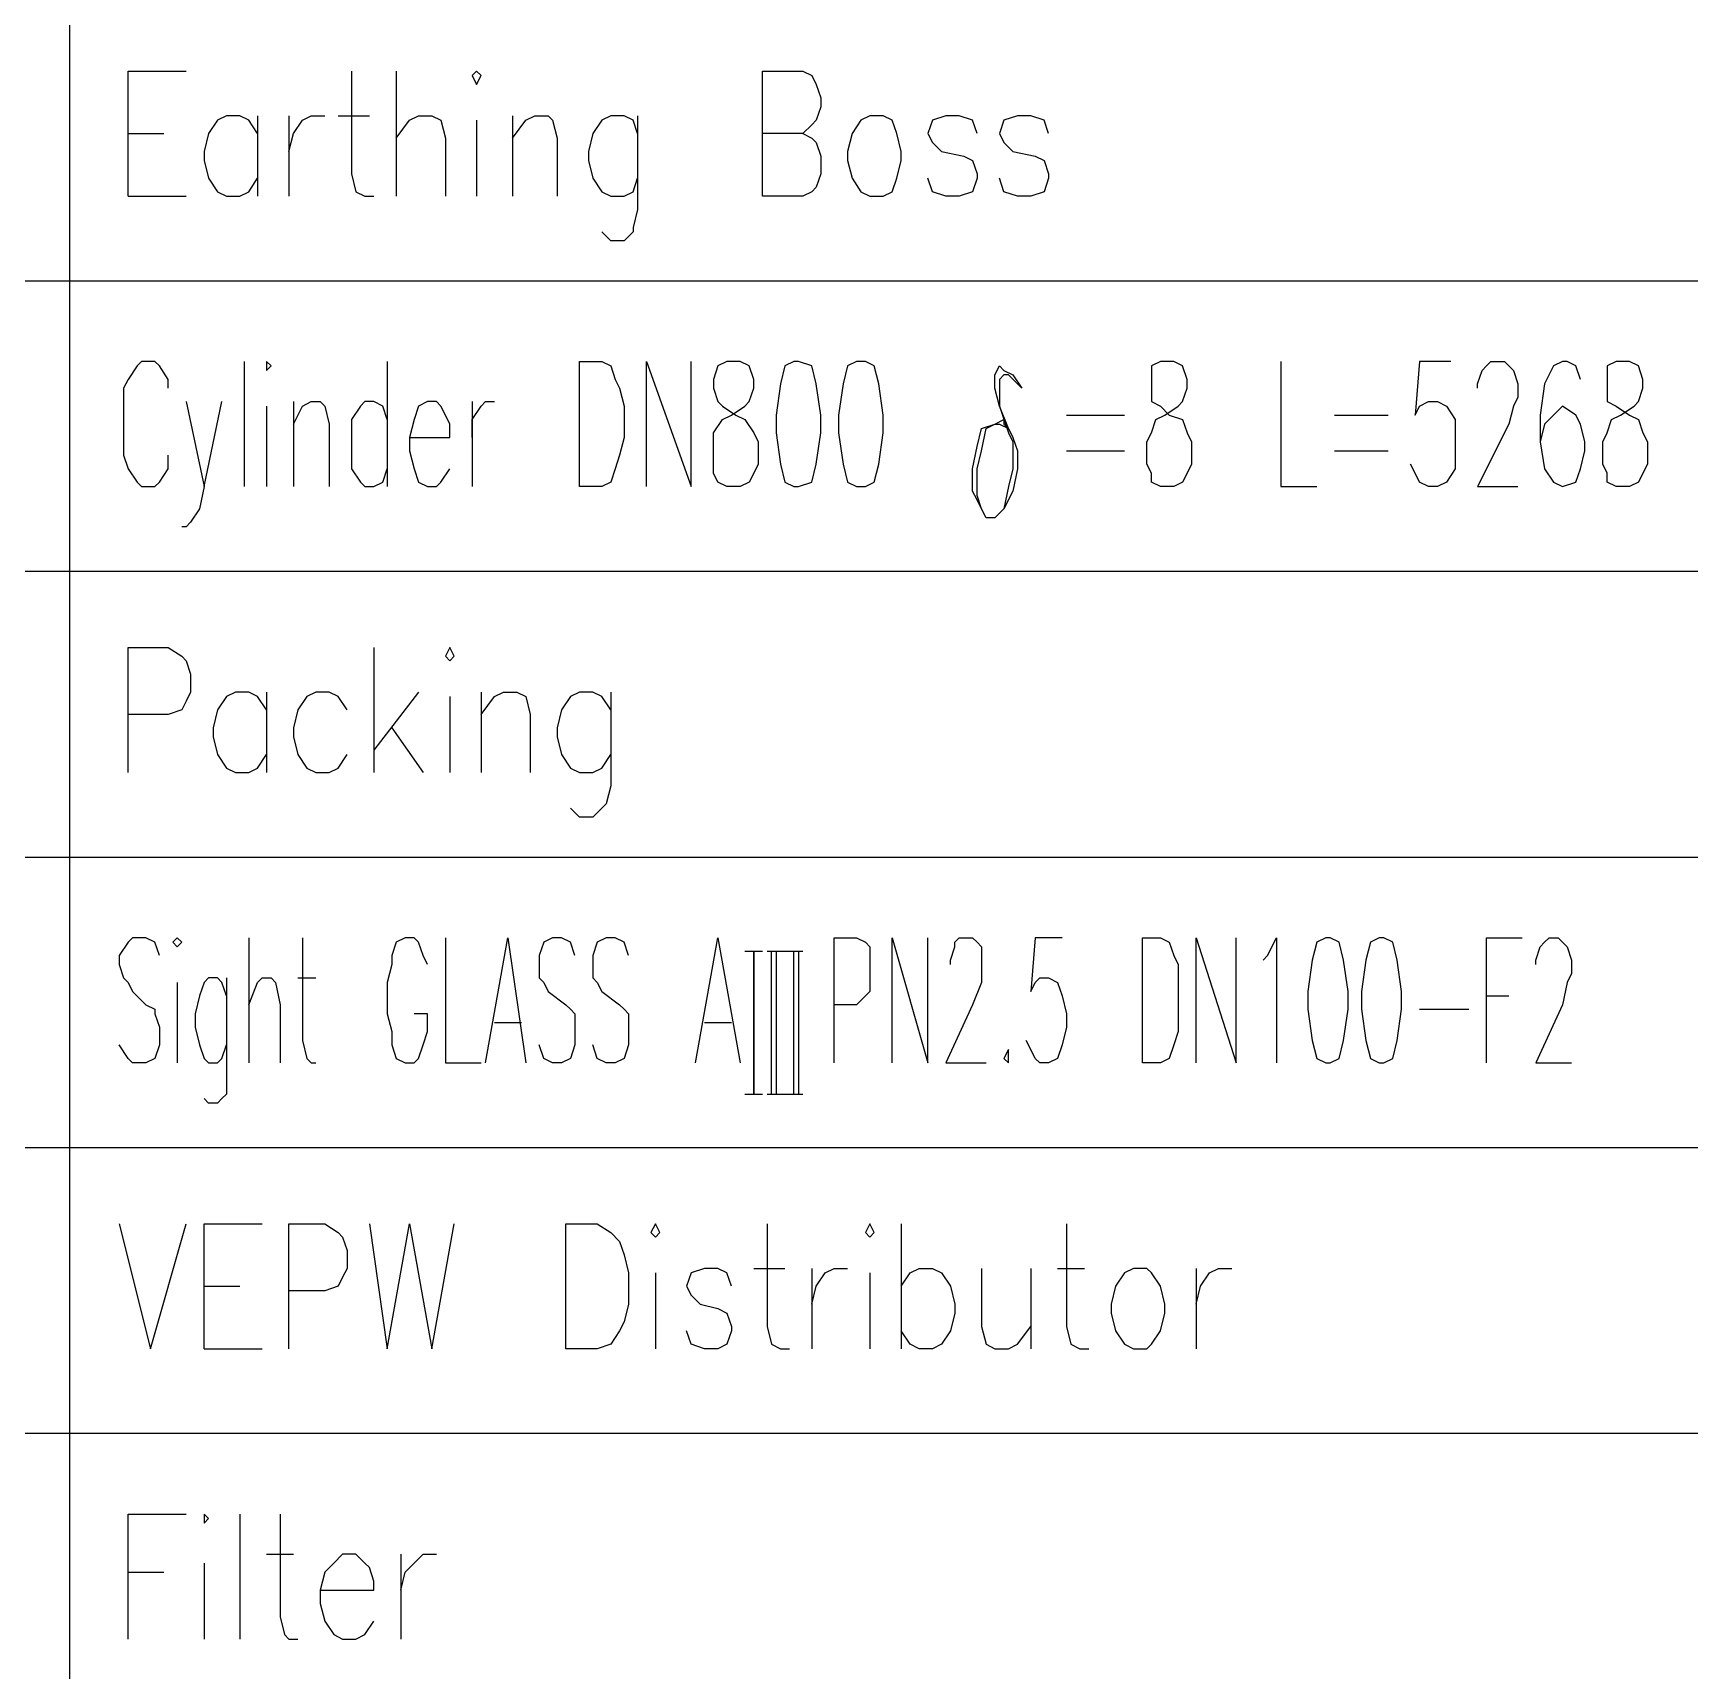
# Model space of a CAD drawing. Extents: x 0.28 to 3.47, y 0.29 to 4.81.
# Drawn here: x 2.6998 to 2.947, y 1.4773 to 1.7217 of the extents above; entities that cross this region are included whole.
import ezdxf

# ---------------------------------------------------------------- set-up
doc = ezdxf.new("R2010")
doc.units = 0
doc.header["$MEASUREMENT"] = 0
doc.linetypes.add('AUSGEZOGEN', pattern=[0])
doc.layers.get('0').update_dxf_attribs({"linetype": 'AUSGEZOGEN'})

msp = doc.modelspace()

# ---------------------------------------------------------------- linework, layer by layer
for points in [[(2.70533, 1.68467), (2.70533, 1.72733)], [(2.714, 1.69733), (2.714, 1.716), (2.714, 1.716), (2.72267, 1.716)], [(2.74733, 1.716), (2.74733, 1.70067), (2.74733, 1.70067), (2.748, 1.698), (2.748, 1.698), (2.74933, 1.69733), (2.74933, 1.69733), (2.75067, 1.69733)], [(2.754, 1.716), (2.754, 1.69733)], [(2.76533, 1.71533), (2.766, 1.714), (2.766, 1.714), (2.76667, 1.71533), (2.76667, 1.71533), (2.766, 1.716), (2.766, 1.716), (2.76533, 1.71533), (2.76533, 1.71533)], [(2.80867, 1.69733), (2.80867, 1.716), (2.80867, 1.716), (2.81467, 1.716), (2.81467, 1.716), (2.816, 1.71533), (2.816, 1.71533), (2.81667, 1.714), (2.81667, 1.714), (2.81733, 1.712), (2.81733, 1.712), (2.81733, 1.71067), (2.81733, 1.71067), (2.81667, 1.70867), (2.81667, 1.70867), (2.816, 1.708), (2.816, 1.708), (2.81467, 1.70667), (2.81467, 1.70667), (2.80867, 1.70667)], [(2.73333, 1.70667), (2.732, 1.70867), (2.732, 1.70867), (2.73067, 1.70933), (2.73067, 1.70933), (2.72867, 1.70933), (2.72867, 1.70933), (2.72733, 1.70867), (2.72733, 1.70867), (2.726, 1.70667), (2.726, 1.70667), (2.72533, 1.704), (2.72533, 1.704), (2.72533, 1.70267), (2.72533, 1.70267), (2.726, 1.7), (2.726, 1.7), (2.72733, 1.698), (2.72733, 1.698), (2.72867, 1.69733), (2.72867, 1.69733), (2.73067, 1.69733), (2.73067, 1.69733), (2.732, 1.698), (2.732, 1.698), (2.73333, 1.7)], [(2.73333, 1.70933), (2.73333, 1.69733)], [(2.738, 1.70933), (2.738, 1.69733)], [(2.738, 1.704), (2.73867, 1.70667), (2.73867, 1.70667), (2.74, 1.70867), (2.74, 1.70867), (2.74133, 1.70933), (2.74133, 1.70933), (2.74333, 1.70933)], [(2.74533, 1.70933), (2.75, 1.70933)], [(2.754, 1.706), (2.756, 1.70867), (2.756, 1.70867), (2.75733, 1.70933), (2.75733, 1.70933), (2.75933, 1.70933), (2.75933, 1.70933), (2.76067, 1.70867), (2.76067, 1.70867), (2.76133, 1.706), (2.76133, 1.706), (2.76133, 1.69733)], [(2.766, 1.70867), (2.766, 1.69733)], [(2.77133, 1.70933), (2.77133, 1.69733)], [(2.77133, 1.706), (2.77333, 1.70867), (2.77333, 1.70867), (2.77467, 1.70933), (2.77467, 1.70933), (2.77667, 1.70933), (2.77667, 1.70933), (2.77733, 1.70867), (2.77733, 1.70867), (2.778, 1.706), (2.778, 1.706), (2.778, 1.69733)], [(2.79, 1.70667), (2.78933, 1.70867), (2.78933, 1.70867), (2.788, 1.70933), (2.788, 1.70933), (2.786, 1.70933), (2.786, 1.70933), (2.78467, 1.70867), (2.78467, 1.70867), (2.78333, 1.70667), (2.78333, 1.70667), (2.78267, 1.704), (2.78267, 1.704), (2.78267, 1.70267), (2.78267, 1.70267), (2.78333, 1.7), (2.78333, 1.7), (2.78467, 1.698), (2.78467, 1.698), (2.786, 1.69733), (2.786, 1.69733), (2.788, 1.69733), (2.788, 1.69733), (2.78933, 1.698), (2.78933, 1.698), (2.79, 1.7)], [(2.79, 1.70933), (2.79, 1.69533), (2.79, 1.69533), (2.78933, 1.69267), (2.78933, 1.69267), (2.78933, 1.692), (2.78933, 1.692), (2.788, 1.69067), (2.788, 1.69067), (2.786, 1.69067), (2.786, 1.69067), (2.78467, 1.692)], [(2.82467, 1.70933), (2.82333, 1.70867), (2.82333, 1.70867), (2.822, 1.70667), (2.822, 1.70667), (2.82133, 1.704), (2.82133, 1.704), (2.82133, 1.70267), (2.82133, 1.70267), (2.822, 1.7), (2.822, 1.7), (2.82333, 1.698), (2.82333, 1.698), (2.82467, 1.69733), (2.82467, 1.69733), (2.82667, 1.69733), (2.82667, 1.69733), (2.828, 1.698), (2.828, 1.698), (2.82867, 1.7), (2.82867, 1.7), (2.82933, 1.70267), (2.82933, 1.70267), (2.82933, 1.704), (2.82933, 1.704), (2.82867, 1.70667), (2.82867, 1.70667), (2.828, 1.70867), (2.828, 1.70867), (2.82667, 1.70933), (2.82667, 1.70933), (2.82467, 1.70933), (2.82467, 1.70933)], [(2.84067, 1.70667), (2.84, 1.70867), (2.84, 1.70867), (2.838, 1.70933), (2.838, 1.70933), (2.836, 1.70933), (2.836, 1.70933), (2.834, 1.70867), (2.834, 1.70867), (2.83333, 1.70667), (2.83333, 1.70667), (2.834, 1.70533), (2.834, 1.70533), (2.83533, 1.704), (2.83533, 1.704), (2.83867, 1.70333), (2.83867, 1.70333), (2.84, 1.70267), (2.84, 1.70267), (2.84067, 1.70067), (2.84067, 1.70067), (2.84067, 1.7), (2.84067, 1.7), (2.84, 1.698), (2.84, 1.698), (2.838, 1.69733), (2.838, 1.69733), (2.836, 1.69733), (2.836, 1.69733), (2.834, 1.698), (2.834, 1.698), (2.83333, 1.7)], [(2.85133, 1.70667), (2.85067, 1.70867), (2.85067, 1.70867), (2.84867, 1.70933), (2.84867, 1.70933), (2.84667, 1.70933), (2.84667, 1.70933), (2.84467, 1.70867), (2.84467, 1.70867), (2.844, 1.70667), (2.844, 1.70667), (2.84467, 1.70533), (2.84467, 1.70533), (2.846, 1.704), (2.846, 1.704), (2.84933, 1.70333), (2.84933, 1.70333), (2.85067, 1.70267), (2.85067, 1.70267), (2.85133, 1.70067), (2.85133, 1.70067), (2.85133, 1.7), (2.85133, 1.7), (2.85067, 1.698), (2.85067, 1.698), (2.84867, 1.69733), (2.84867, 1.69733), (2.84667, 1.69733), (2.84667, 1.69733), (2.84467, 1.698), (2.84467, 1.698), (2.844, 1.7)], [(2.714, 1.70667), (2.71933, 1.70667)], [(2.81467, 1.70667), (2.816, 1.706), (2.816, 1.706), (2.81667, 1.70533), (2.81667, 1.70533), (2.81733, 1.70333), (2.81733, 1.70333), (2.81733, 1.70067), (2.81733, 1.70067), (2.81667, 1.69867), (2.81667, 1.69867), (2.816, 1.698), (2.816, 1.698), (2.81467, 1.69733), (2.81467, 1.69733), (2.80867, 1.69733)], [(2.714, 1.69733), (2.72267, 1.69733)], [(3.42067, 1.68467), (2.45267, 1.68467)], [(2.70533, 1.64133), (2.70533, 1.68467)], [(2.72, 1.66867), (2.72, 1.67), (2.72, 1.67), (2.71867, 1.672), (2.71867, 1.672), (2.718, 1.67267), (2.718, 1.67267), (2.716, 1.67267), (2.716, 1.67267), (2.71533, 1.672), (2.71533, 1.672), (2.714, 1.67), (2.714, 1.67), (2.71333, 1.66867), (2.71333, 1.66867), (2.71333, 1.65867), (2.71333, 1.65867), (2.714, 1.65667), (2.714, 1.65667), (2.71533, 1.65467), (2.71533, 1.65467), (2.716, 1.654), (2.716, 1.654), (2.718, 1.654), (2.718, 1.654), (2.71867, 1.65467), (2.71867, 1.65467), (2.72, 1.65667), (2.72, 1.65667), (2.72, 1.65867)], [(2.73133, 1.67267), (2.73133, 1.654)], [(2.73467, 1.672), (2.73467, 1.67133), (2.73467, 1.67133), (2.73533, 1.672), (2.73533, 1.672), (2.73467, 1.67267), (2.73467, 1.67267), (2.73467, 1.672), (2.73467, 1.672)], [(2.75267, 1.67267), (2.75267, 1.654)], [(2.78133, 1.654), (2.78133, 1.67267), (2.78133, 1.67267), (2.78467, 1.67267), (2.78467, 1.67267), (2.786, 1.672), (2.786, 1.672), (2.78667, 1.67), (2.78667, 1.67), (2.78733, 1.66867), (2.78733, 1.66867), (2.788, 1.666), (2.788, 1.666), (2.788, 1.66133), (2.788, 1.66133), (2.78733, 1.65867), (2.78733, 1.65867), (2.78667, 1.65667), (2.78667, 1.65667), (2.786, 1.65467), (2.786, 1.65467), (2.78467, 1.654), (2.78467, 1.654), (2.78133, 1.654), (2.78133, 1.654)], [(2.79133, 1.654), (2.79133, 1.67267), (2.79133, 1.67267), (2.798, 1.654), (2.798, 1.654), (2.798, 1.67267)], [(2.80333, 1.67267), (2.802, 1.672), (2.802, 1.672), (2.80133, 1.67), (2.80133, 1.67), (2.80133, 1.66867), (2.80133, 1.66867), (2.802, 1.66667), (2.802, 1.66667), (2.80267, 1.666), (2.80267, 1.666), (2.80467, 1.66467), (2.80467, 1.66467), (2.806, 1.664), (2.806, 1.664), (2.80733, 1.662), (2.80733, 1.662), (2.808, 1.66067), (2.808, 1.66067), (2.808, 1.65733), (2.808, 1.65733), (2.80733, 1.656), (2.80733, 1.656), (2.80667, 1.65467), (2.80667, 1.65467), (2.80533, 1.654), (2.80533, 1.654), (2.80333, 1.654), (2.80333, 1.654), (2.802, 1.65467), (2.802, 1.65467), (2.80133, 1.656), (2.80133, 1.656), (2.80133, 1.662), (2.80133, 1.662), (2.80267, 1.664), (2.80267, 1.664), (2.804, 1.66467), (2.804, 1.66467), (2.806, 1.666), (2.806, 1.666), (2.80667, 1.66667), (2.80667, 1.66667), (2.80733, 1.66867), (2.80733, 1.66867), (2.80733, 1.67), (2.80733, 1.67), (2.80667, 1.672), (2.80667, 1.672), (2.80533, 1.67267), (2.80533, 1.67267), (2.80333, 1.67267), (2.80333, 1.67267)], [(2.81333, 1.67267), (2.812, 1.672), (2.812, 1.672), (2.81133, 1.66933), (2.81133, 1.66933), (2.81067, 1.66467), (2.81067, 1.66467), (2.81067, 1.662), (2.81067, 1.662), (2.81133, 1.65733), (2.81133, 1.65733), (2.812, 1.65467), (2.812, 1.65467), (2.81333, 1.654), (2.81333, 1.654), (2.814, 1.654), (2.814, 1.654), (2.816, 1.65467), (2.816, 1.65467), (2.81667, 1.65733), (2.81667, 1.65733), (2.81733, 1.662), (2.81733, 1.662), (2.81733, 1.66467), (2.81733, 1.66467), (2.81667, 1.66933), (2.81667, 1.66933), (2.816, 1.672), (2.816, 1.672), (2.814, 1.67267), (2.814, 1.67267), (2.81333, 1.67267), (2.81333, 1.67267)], [(2.82267, 1.67267), (2.82133, 1.672), (2.82133, 1.672), (2.82067, 1.66933), (2.82067, 1.66933), (2.82, 1.66467), (2.82, 1.66467), (2.82, 1.662), (2.82, 1.662), (2.82067, 1.65733), (2.82067, 1.65733), (2.82133, 1.65467), (2.82133, 1.65467), (2.82267, 1.654), (2.82267, 1.654), (2.824, 1.654), (2.824, 1.654), (2.82533, 1.65467), (2.82533, 1.65467), (2.826, 1.65733), (2.826, 1.65733), (2.82667, 1.662), (2.82667, 1.662), (2.82667, 1.66467), (2.82667, 1.66467), (2.826, 1.66933), (2.826, 1.66933), (2.82533, 1.672), (2.82533, 1.672), (2.824, 1.67267), (2.824, 1.67267), (2.82267, 1.67267), (2.82267, 1.67267)], [(2.842, 1.64933), (2.84133, 1.65067), (2.84133, 1.65067), (2.84067, 1.652), (2.84067, 1.652), (2.84, 1.65333), (2.84, 1.65333), (2.84, 1.65667), (2.84, 1.65667), (2.84067, 1.66), (2.84067, 1.66), (2.84133, 1.66267), (2.84133, 1.66267), (2.84333, 1.66333), (2.84333, 1.66333), (2.844, 1.66333), (2.844, 1.66333), (2.84533, 1.66267), (2.84533, 1.66267), (2.844, 1.666), (2.844, 1.666), (2.84333, 1.66867), (2.84333, 1.66867), (2.84333, 1.67067), (2.84333, 1.67067), (2.844, 1.672), (2.844, 1.672), (2.84467, 1.67133), (2.84467, 1.67133), (2.846, 1.67067), (2.846, 1.67067), (2.84733, 1.66867), (2.84733, 1.66867), (2.84533, 1.67067), (2.84533, 1.67067), (2.84467, 1.67067), (2.84467, 1.67067), (2.844, 1.67), (2.844, 1.67), (2.844, 1.666), (2.844, 1.666), (2.84533, 1.662), (2.84533, 1.662), (2.846, 1.66067), (2.846, 1.66067), (2.846, 1.65667), (2.846, 1.65667), (2.84533, 1.654), (2.84533, 1.654), (2.84467, 1.65067), (2.84467, 1.65067), (2.84333, 1.64933), (2.84333, 1.64933), (2.842, 1.64933), (2.842, 1.64933)], [(2.868, 1.67267), (2.86667, 1.672), (2.86667, 1.672), (2.86667, 1.66667), (2.86667, 1.66667), (2.868, 1.666), (2.868, 1.666), (2.86933, 1.66467), (2.86933, 1.66467), (2.87133, 1.664), (2.87133, 1.664), (2.872, 1.662), (2.872, 1.662), (2.87267, 1.66067), (2.87267, 1.66067), (2.87267, 1.65733), (2.87267, 1.65733), (2.872, 1.656), (2.872, 1.656), (2.87133, 1.65467), (2.87133, 1.65467), (2.87, 1.654), (2.87, 1.654), (2.868, 1.654), (2.868, 1.654), (2.86667, 1.65467), (2.86667, 1.65467), (2.86667, 1.656), (2.86667, 1.656), (2.866, 1.65733), (2.866, 1.65733), (2.866, 1.66067), (2.866, 1.66067), (2.86667, 1.662), (2.86667, 1.662), (2.86733, 1.664), (2.86733, 1.664), (2.86867, 1.66467), (2.86867, 1.66467), (2.87067, 1.666), (2.87067, 1.666), (2.87133, 1.66667), (2.87133, 1.66667), (2.872, 1.66867), (2.872, 1.66867), (2.872, 1.67), (2.872, 1.67), (2.87133, 1.672), (2.87133, 1.672), (2.87, 1.67267), (2.87, 1.67267), (2.868, 1.67267), (2.868, 1.67267)], [(2.886, 1.67267), (2.886, 1.654), (2.886, 1.654), (2.89133, 1.654)], [(2.91133, 1.67267), (2.90667, 1.67267), (2.90667, 1.67267), (2.906, 1.66467), (2.906, 1.66467), (2.90667, 1.666), (2.90667, 1.666), (2.908, 1.66667), (2.908, 1.66667), (2.90933, 1.66667), (2.90933, 1.66667), (2.91067, 1.666), (2.91067, 1.666), (2.912, 1.664), (2.912, 1.664), (2.912, 1.65667), (2.912, 1.65667), (2.91067, 1.65467), (2.91067, 1.65467), (2.90933, 1.654), (2.90933, 1.654), (2.908, 1.654), (2.908, 1.654), (2.90667, 1.65467), (2.90667, 1.65467), (2.906, 1.656), (2.906, 1.656), (2.90533, 1.65733)], [(2.91533, 1.66867), (2.91533, 1.66933), (2.91533, 1.66933), (2.916, 1.67133), (2.916, 1.67133), (2.91667, 1.672), (2.91667, 1.672), (2.91733, 1.67267), (2.91733, 1.67267), (2.91933, 1.67267), (2.91933, 1.67267), (2.92, 1.672), (2.92, 1.672), (2.92067, 1.67133), (2.92067, 1.67133), (2.92133, 1.66933), (2.92133, 1.66933), (2.92133, 1.66733), (2.92133, 1.66733), (2.92067, 1.666), (2.92067, 1.666), (2.92, 1.66333), (2.92, 1.66333), (2.91533, 1.654), (2.91533, 1.654), (2.92133, 1.654)], [(2.93067, 1.67), (2.93, 1.672), (2.93, 1.672), (2.92867, 1.67267), (2.92867, 1.67267), (2.928, 1.67267), (2.928, 1.67267), (2.92667, 1.672), (2.92667, 1.672), (2.92533, 1.66933), (2.92533, 1.66933), (2.92467, 1.66467), (2.92467, 1.66467), (2.92467, 1.66067), (2.92467, 1.66067), (2.92533, 1.65667), (2.92533, 1.65667), (2.92667, 1.65467), (2.92667, 1.65467), (2.928, 1.654), (2.928, 1.654), (2.93, 1.65467), (2.93, 1.65467), (2.93067, 1.65667), (2.93067, 1.65667), (2.93133, 1.65933), (2.93133, 1.65933), (2.93133, 1.66067), (2.93133, 1.66067), (2.93067, 1.66333), (2.93067, 1.66333), (2.93, 1.66467), (2.93, 1.66467), (2.928, 1.666), (2.928, 1.666), (2.92667, 1.66467), (2.92667, 1.66467), (2.92533, 1.66333), (2.92533, 1.66333), (2.92467, 1.66067)], [(2.936, 1.67267), (2.93467, 1.672), (2.93467, 1.672), (2.93467, 1.66667), (2.93467, 1.66667), (2.936, 1.666), (2.936, 1.666), (2.938, 1.66467), (2.938, 1.66467), (2.93933, 1.664), (2.93933, 1.664), (2.94, 1.662), (2.94, 1.662), (2.94067, 1.66067), (2.94067, 1.66067), (2.94067, 1.65733), (2.94067, 1.65733), (2.94, 1.656), (2.94, 1.656), (2.93933, 1.65467), (2.93933, 1.65467), (2.938, 1.654), (2.938, 1.654), (2.936, 1.654), (2.936, 1.654), (2.93467, 1.65467), (2.93467, 1.65467), (2.93467, 1.656), (2.93467, 1.656), (2.934, 1.65733), (2.934, 1.65733), (2.934, 1.66067), (2.934, 1.66067), (2.93467, 1.662), (2.93467, 1.662), (2.93533, 1.664), (2.93533, 1.664), (2.93667, 1.66467), (2.93667, 1.66467), (2.93867, 1.666), (2.93867, 1.666), (2.93933, 1.66667), (2.93933, 1.66667), (2.94, 1.66867), (2.94, 1.66867), (2.94, 1.67), (2.94, 1.67), (2.93933, 1.672), (2.93933, 1.672), (2.938, 1.67267), (2.938, 1.67267), (2.936, 1.67267), (2.936, 1.67267)], [(2.72267, 1.66667), (2.72533, 1.654), (2.72533, 1.654), (2.728, 1.66667)], [(2.73467, 1.666), (2.73467, 1.654)], [(2.73867, 1.66667), (2.73867, 1.654)], [(2.73867, 1.66333), (2.74, 1.666), (2.74, 1.666), (2.74133, 1.66667), (2.74133, 1.66667), (2.74267, 1.66667), (2.74267, 1.66667), (2.74333, 1.666), (2.74333, 1.666), (2.744, 1.66333), (2.744, 1.66333), (2.744, 1.654)], [(2.75267, 1.664), (2.752, 1.666), (2.752, 1.666), (2.75067, 1.66667), (2.75067, 1.66667), (2.74933, 1.66667), (2.74933, 1.66667), (2.74867, 1.666), (2.74867, 1.666), (2.74733, 1.664), (2.74733, 1.664), (2.74733, 1.65667), (2.74733, 1.65667), (2.74867, 1.65467), (2.74867, 1.65467), (2.74933, 1.654), (2.74933, 1.654), (2.75067, 1.654), (2.75067, 1.654), (2.752, 1.65467), (2.752, 1.65467), (2.75267, 1.65667)], [(2.756, 1.66133), (2.762, 1.66133), (2.762, 1.66133), (2.762, 1.66333), (2.762, 1.66333), (2.76133, 1.66467), (2.76133, 1.66467), (2.76067, 1.666), (2.76067, 1.666), (2.76, 1.66667), (2.76, 1.66667), (2.75867, 1.66667), (2.75867, 1.66667), (2.75733, 1.666), (2.75733, 1.666), (2.75667, 1.664), (2.75667, 1.664), (2.756, 1.66133), (2.756, 1.66133), (2.756, 1.65933), (2.756, 1.65933), (2.75667, 1.65667), (2.75667, 1.65667), (2.75733, 1.65467), (2.75733, 1.65467), (2.75867, 1.654), (2.75867, 1.654), (2.76, 1.654), (2.76, 1.654), (2.76067, 1.65467), (2.76067, 1.65467), (2.762, 1.65667)], [(2.76533, 1.66667), (2.76533, 1.654)], [(2.76533, 1.66133), (2.76533, 1.664), (2.76533, 1.664), (2.76667, 1.666), (2.76667, 1.666), (2.76733, 1.66667), (2.76733, 1.66667), (2.76867, 1.66667)], [(2.84133, 1.65067), (2.84067, 1.65267), (2.84067, 1.65267), (2.84067, 1.65667), (2.84067, 1.65667), (2.84133, 1.65933), (2.84133, 1.65933), (2.842, 1.66267), (2.842, 1.66267), (2.84333, 1.66333), (2.84333, 1.66333), (2.84467, 1.664), (2.84467, 1.664), (2.84467, 1.66333), (2.84467, 1.66333), (2.84533, 1.66267), (2.84533, 1.66267), (2.846, 1.66133), (2.846, 1.66133), (2.84667, 1.65933), (2.84667, 1.65933), (2.84667, 1.65667), (2.84667, 1.65667), (2.846, 1.65333), (2.846, 1.65333), (2.84467, 1.65067), (2.84467, 1.65067), (2.84333, 1.64933)], [(2.854, 1.66467), (2.86267, 1.66467)], [(2.894, 1.66467), (2.902, 1.66467)], [(2.854, 1.65933), (2.86267, 1.65933)], [(2.894, 1.65933), (2.902, 1.65933)], [(2.72533, 1.654), (2.72467, 1.65067), (2.72467, 1.65067), (2.72333, 1.64867), (2.72333, 1.64867), (2.72267, 1.648), (2.72267, 1.648), (2.722, 1.648)], [(3.42067, 1.64133), (2.45267, 1.64133)], [(2.70533, 1.59867), (2.70533, 1.64133)], [(2.714, 1.61133), (2.714, 1.63), (2.714, 1.63), (2.72, 1.63), (2.72, 1.63), (2.722, 1.62867), (2.722, 1.62867), (2.72267, 1.628), (2.72267, 1.628), (2.72333, 1.626), (2.72333, 1.626), (2.72333, 1.62333), (2.72333, 1.62333), (2.72267, 1.622), (2.72267, 1.622), (2.722, 1.62067), (2.722, 1.62067), (2.72, 1.62), (2.72, 1.62), (2.714, 1.62)], [(2.75067, 1.63), (2.75067, 1.61133)], [(2.76133, 1.62867), (2.762, 1.628), (2.762, 1.628), (2.76267, 1.62867), (2.76267, 1.62867), (2.762, 1.63), (2.762, 1.63), (2.76133, 1.62867), (2.76133, 1.62867)], [(2.73467, 1.62067), (2.73333, 1.62267), (2.73333, 1.62267), (2.732, 1.62333), (2.732, 1.62333), (2.73, 1.62333), (2.73, 1.62333), (2.72867, 1.62267), (2.72867, 1.62267), (2.72733, 1.62067), (2.72733, 1.62067), (2.72667, 1.618), (2.72667, 1.618), (2.72667, 1.61667), (2.72667, 1.61667), (2.72733, 1.614), (2.72733, 1.614), (2.72867, 1.612), (2.72867, 1.612), (2.73, 1.61133), (2.73, 1.61133), (2.732, 1.61133), (2.732, 1.61133), (2.73333, 1.612), (2.73333, 1.612), (2.73467, 1.614)], [(2.73467, 1.62333), (2.73467, 1.61133)], [(2.74667, 1.62067), (2.74533, 1.62267), (2.74533, 1.62267), (2.744, 1.62333), (2.744, 1.62333), (2.742, 1.62333), (2.742, 1.62333), (2.74067, 1.62267), (2.74067, 1.62267), (2.73933, 1.62067), (2.73933, 1.62067), (2.73867, 1.618), (2.73867, 1.618), (2.73867, 1.61667), (2.73867, 1.61667), (2.73933, 1.614), (2.73933, 1.614), (2.74067, 1.612), (2.74067, 1.612), (2.742, 1.61133), (2.742, 1.61133), (2.744, 1.61133), (2.744, 1.61133), (2.74533, 1.612), (2.74533, 1.612), (2.74667, 1.614)], [(2.75733, 1.62333), (2.75067, 1.61467)], [(2.762, 1.62267), (2.762, 1.61133)], [(2.76667, 1.62333), (2.76667, 1.61133)], [(2.76667, 1.62), (2.76867, 1.62267), (2.76867, 1.62267), (2.77, 1.62333), (2.77, 1.62333), (2.772, 1.62333), (2.772, 1.62333), (2.77333, 1.62267), (2.77333, 1.62267), (2.774, 1.62), (2.774, 1.62), (2.774, 1.61133)], [(2.786, 1.62067), (2.78467, 1.62267), (2.78467, 1.62267), (2.78333, 1.62333), (2.78333, 1.62333), (2.78133, 1.62333), (2.78133, 1.62333), (2.78, 1.62267), (2.78, 1.62267), (2.77867, 1.62067), (2.77867, 1.62067), (2.778, 1.618), (2.778, 1.618), (2.778, 1.61667), (2.778, 1.61667), (2.77867, 1.614), (2.77867, 1.614), (2.78, 1.612), (2.78, 1.612), (2.78133, 1.61133), (2.78133, 1.61133), (2.78333, 1.61133), (2.78333, 1.61133), (2.78467, 1.612), (2.78467, 1.612), (2.786, 1.614)], [(2.786, 1.62333), (2.786, 1.60933), (2.786, 1.60933), (2.78533, 1.60667), (2.78533, 1.60667), (2.78467, 1.606), (2.78467, 1.606), (2.78333, 1.60467), (2.78333, 1.60467), (2.78133, 1.60467), (2.78133, 1.60467), (2.78, 1.606)], [(2.75333, 1.618), (2.758, 1.61133)], [(3.42067, 1.59867), (2.45267, 1.59867)], [(2.70533, 1.55533), (2.70533, 1.59867)], [(2.71867, 1.584), (2.718, 1.586), (2.718, 1.586), (2.71667, 1.58667), (2.71667, 1.58667), (2.71467, 1.58667), (2.71467, 1.58667), (2.714, 1.586), (2.714, 1.586), (2.71267, 1.584), (2.71267, 1.584), (2.71267, 1.58267), (2.71267, 1.58267), (2.71333, 1.58067), (2.71333, 1.58067), (2.714, 1.58), (2.714, 1.58), (2.71467, 1.57867), (2.71467, 1.57867), (2.71667, 1.57667), (2.71667, 1.57667), (2.718, 1.576), (2.718, 1.576), (2.718, 1.57533), (2.718, 1.57533), (2.71867, 1.57333), (2.71867, 1.57333), (2.71867, 1.57067), (2.71867, 1.57067), (2.718, 1.56867), (2.718, 1.56867), (2.71667, 1.568), (2.71667, 1.568), (2.71467, 1.568), (2.71467, 1.568), (2.714, 1.56867), (2.714, 1.56867), (2.71267, 1.57067)], [(2.72067, 1.586), (2.72133, 1.58533), (2.72133, 1.58533), (2.722, 1.586), (2.722, 1.586), (2.72133, 1.58667), (2.72133, 1.58667), (2.72067, 1.586), (2.72067, 1.586)], [(2.732, 1.58667), (2.732, 1.568)], [(2.74, 1.58667), (2.74, 1.57133), (2.74, 1.57133), (2.74067, 1.56867), (2.74067, 1.56867), (2.74133, 1.568), (2.74133, 1.568), (2.742, 1.568)], [(2.75867, 1.58267), (2.758, 1.584), (2.758, 1.584), (2.75733, 1.586), (2.75733, 1.586), (2.75667, 1.58667), (2.75667, 1.58667), (2.75533, 1.58667), (2.75533, 1.58667), (2.754, 1.586), (2.754, 1.586), (2.75333, 1.584), (2.75333, 1.584), (2.75333, 1.58267), (2.75333, 1.58267), (2.75267, 1.58), (2.75267, 1.58), (2.75267, 1.57533), (2.75267, 1.57533), (2.75333, 1.57267), (2.75333, 1.57267), (2.75333, 1.57067), (2.75333, 1.57067), (2.754, 1.56867), (2.754, 1.56867), (2.75533, 1.568), (2.75533, 1.568), (2.75667, 1.568), (2.75667, 1.568), (2.75733, 1.56867), (2.75733, 1.56867), (2.758, 1.57067), (2.758, 1.57067), (2.75867, 1.57267), (2.75867, 1.57267), (2.75867, 1.57533), (2.75867, 1.57533), (2.75667, 1.57533)], [(2.76133, 1.58667), (2.76133, 1.568), (2.76133, 1.568), (2.76667, 1.568)], [(2.76733, 1.568), (2.77067, 1.58667), (2.77067, 1.58667), (2.77333, 1.568)], [(2.78067, 1.584), (2.78, 1.586), (2.78, 1.586), (2.77867, 1.58667), (2.77867, 1.58667), (2.77733, 1.58667), (2.77733, 1.58667), (2.776, 1.586), (2.776, 1.586), (2.77533, 1.584), (2.77533, 1.584), (2.77533, 1.58067), (2.77533, 1.58067), (2.776, 1.58), (2.776, 1.58), (2.77667, 1.57867), (2.77667, 1.57867), (2.77933, 1.57667), (2.77933, 1.57667), (2.78, 1.576), (2.78, 1.576), (2.78067, 1.57533), (2.78067, 1.57533), (2.78067, 1.57067), (2.78067, 1.57067), (2.78, 1.56867), (2.78, 1.56867), (2.77867, 1.568), (2.77867, 1.568), (2.77733, 1.568), (2.77733, 1.568), (2.776, 1.56867), (2.776, 1.56867), (2.77533, 1.57067)], [(2.78867, 1.584), (2.788, 1.586), (2.788, 1.586), (2.78667, 1.58667), (2.78667, 1.58667), (2.78533, 1.58667), (2.78533, 1.58667), (2.784, 1.586), (2.784, 1.586), (2.78333, 1.584), (2.78333, 1.584), (2.78333, 1.58067), (2.78333, 1.58067), (2.784, 1.58), (2.784, 1.58), (2.78467, 1.57867), (2.78467, 1.57867), (2.78733, 1.57667), (2.78733, 1.57667), (2.788, 1.576), (2.788, 1.576), (2.78867, 1.57533), (2.78867, 1.57533), (2.78867, 1.57067), (2.78867, 1.57067), (2.788, 1.56867), (2.788, 1.56867), (2.78667, 1.568), (2.78667, 1.568), (2.78533, 1.568), (2.78533, 1.568), (2.784, 1.56867), (2.784, 1.56867), (2.78333, 1.57067)], [(2.79867, 1.568), (2.802, 1.58667), (2.802, 1.58667), (2.80533, 1.568)], [(2.806, 1.58467), (2.80867, 1.58467)], [(2.80733, 1.56333), (2.80733, 1.58467)], [(2.80733, 1.58467), (2.80733, 1.56333)], [(2.80933, 1.58467), (2.812, 1.58467)], [(2.81, 1.56333), (2.81, 1.58467)], [(2.81067, 1.58467), (2.81067, 1.56333)], [(2.812, 1.58467), (2.81467, 1.58467)], [(2.81333, 1.56333), (2.81333, 1.58467)], [(2.814, 1.58467), (2.814, 1.56333)], [(2.81933, 1.568), (2.81933, 1.58667), (2.81933, 1.58667), (2.82267, 1.58667), (2.82267, 1.58667), (2.824, 1.586), (2.824, 1.586), (2.82467, 1.58533), (2.82467, 1.58533), (2.82467, 1.57867), (2.82467, 1.57867), (2.824, 1.578), (2.824, 1.578), (2.82267, 1.57667), (2.82267, 1.57667), (2.81933, 1.57667)], [(2.828, 1.568), (2.828, 1.58667), (2.828, 1.58667), (2.83333, 1.568), (2.83333, 1.568), (2.83333, 1.58667)], [(2.83667, 1.58267), (2.83667, 1.58333), (2.83667, 1.58333), (2.83733, 1.58533), (2.83733, 1.58533), (2.83733, 1.586), (2.83733, 1.586), (2.838, 1.58667), (2.838, 1.58667), (2.84, 1.58667), (2.84, 1.58667), (2.84067, 1.586), (2.84067, 1.586), (2.84133, 1.58533), (2.84133, 1.58533), (2.84133, 1.58), (2.84133, 1.58), (2.84, 1.57667), (2.84, 1.57667), (2.836, 1.568), (2.836, 1.568), (2.842, 1.568)], [(2.85333, 1.58667), (2.84933, 1.58667), (2.84933, 1.58667), (2.84867, 1.57867), (2.84867, 1.57867), (2.84933, 1.58), (2.84933, 1.58), (2.85, 1.58067), (2.85, 1.58067), (2.85133, 1.58067), (2.85133, 1.58067), (2.85267, 1.58), (2.85267, 1.58), (2.85333, 1.578), (2.85333, 1.578), (2.854, 1.57533), (2.854, 1.57533), (2.854, 1.57333), (2.854, 1.57333), (2.85333, 1.57067), (2.85333, 1.57067), (2.85267, 1.56867), (2.85267, 1.56867), (2.85133, 1.568), (2.85133, 1.568), (2.85, 1.568), (2.85, 1.568), (2.84933, 1.56867), (2.84933, 1.56867), (2.84867, 1.57), (2.84867, 1.57), (2.848, 1.57133)], [(2.86533, 1.568), (2.86533, 1.58667), (2.86533, 1.58667), (2.868, 1.58667), (2.868, 1.58667), (2.86933, 1.586), (2.86933, 1.586), (2.87, 1.584), (2.87, 1.584), (2.87067, 1.58267), (2.87067, 1.58267), (2.87067, 1.57267), (2.87067, 1.57267), (2.87, 1.57067), (2.87, 1.57067), (2.86933, 1.56867), (2.86933, 1.56867), (2.868, 1.568), (2.868, 1.568), (2.86533, 1.568), (2.86533, 1.568)], [(2.87333, 1.568), (2.87333, 1.58667), (2.87333, 1.58667), (2.87933, 1.568), (2.87933, 1.568), (2.87933, 1.58667)], [(2.88333, 1.58333), (2.884, 1.584), (2.884, 1.584), (2.88533, 1.58667), (2.88533, 1.58667), (2.88533, 1.568)], [(2.89267, 1.58667), (2.89133, 1.586), (2.89133, 1.586), (2.89067, 1.58333), (2.89067, 1.58333), (2.89, 1.57867), (2.89, 1.57867), (2.89, 1.576), (2.89, 1.576), (2.89067, 1.57133), (2.89067, 1.57133), (2.89133, 1.56867), (2.89133, 1.56867), (2.89267, 1.568), (2.89267, 1.568), (2.89333, 1.568), (2.89333, 1.568), (2.89467, 1.56867), (2.89467, 1.56867), (2.89533, 1.57133), (2.89533, 1.57133), (2.896, 1.576), (2.896, 1.576), (2.896, 1.57867), (2.896, 1.57867), (2.89533, 1.58333), (2.89533, 1.58333), (2.89467, 1.586), (2.89467, 1.586), (2.89333, 1.58667), (2.89333, 1.58667), (2.89267, 1.58667), (2.89267, 1.58667)], [(2.90067, 1.58667), (2.89933, 1.586), (2.89933, 1.586), (2.89867, 1.58333), (2.89867, 1.58333), (2.898, 1.57867), (2.898, 1.57867), (2.898, 1.576), (2.898, 1.576), (2.89867, 1.57133), (2.89867, 1.57133), (2.89933, 1.56867), (2.89933, 1.56867), (2.90067, 1.568), (2.90067, 1.568), (2.90133, 1.568), (2.90133, 1.568), (2.90267, 1.56867), (2.90267, 1.56867), (2.90333, 1.57133), (2.90333, 1.57133), (2.904, 1.576), (2.904, 1.576), (2.904, 1.57867), (2.904, 1.57867), (2.90333, 1.58333), (2.90333, 1.58333), (2.90267, 1.586), (2.90267, 1.586), (2.90133, 1.58667), (2.90133, 1.58667), (2.90067, 1.58667), (2.90067, 1.58667)], [(2.91667, 1.568), (2.91667, 1.58667), (2.91667, 1.58667), (2.922, 1.58667)], [(2.924, 1.58267), (2.924, 1.58333), (2.924, 1.58333), (2.92467, 1.58533), (2.92467, 1.58533), (2.92533, 1.586), (2.92533, 1.586), (2.926, 1.58667), (2.926, 1.58667), (2.92733, 1.58667), (2.92733, 1.58667), (2.928, 1.586), (2.928, 1.586), (2.92867, 1.58533), (2.92867, 1.58533), (2.92933, 1.58333), (2.92933, 1.58333), (2.92933, 1.58133), (2.92933, 1.58133), (2.92867, 1.58), (2.92867, 1.58), (2.928, 1.57667), (2.928, 1.57667), (2.924, 1.568), (2.924, 1.568), (2.92933, 1.568)], [(2.72133, 1.58), (2.72133, 1.568)], [(2.72867, 1.578), (2.728, 1.58), (2.728, 1.58), (2.72733, 1.58067), (2.72733, 1.58067), (2.726, 1.58067), (2.726, 1.58067), (2.72533, 1.58), (2.72533, 1.58), (2.72467, 1.578), (2.72467, 1.578), (2.724, 1.57533), (2.724, 1.57533), (2.724, 1.57333), (2.724, 1.57333), (2.72467, 1.57067), (2.72467, 1.57067), (2.72533, 1.56867), (2.72533, 1.56867), (2.726, 1.568), (2.726, 1.568), (2.72733, 1.568), (2.72733, 1.568), (2.728, 1.56867), (2.728, 1.56867), (2.72867, 1.57067)], [(2.72867, 1.58067), (2.72867, 1.56333), (2.72867, 1.56333), (2.728, 1.56267), (2.728, 1.56267), (2.72733, 1.562), (2.72733, 1.562), (2.726, 1.562), (2.726, 1.562), (2.72533, 1.56267)], [(2.732, 1.57667), (2.73333, 1.58), (2.73333, 1.58), (2.734, 1.58067), (2.734, 1.58067), (2.73533, 1.58067), (2.73533, 1.58067), (2.736, 1.58), (2.736, 1.58), (2.73667, 1.57667), (2.73667, 1.57667), (2.73667, 1.568)], [(2.73933, 1.58067), (2.742, 1.58067)], [(2.91667, 1.578), (2.92, 1.578)], [(2.90667, 1.576), (2.914, 1.576)], [(2.76867, 1.574), (2.77267, 1.574)], [(2.8, 1.574), (2.804, 1.574)], [(2.84533, 1.57), (2.84467, 1.56867), (2.84467, 1.56867), (2.84533, 1.568), (2.84533, 1.568), (2.84533, 1.57), (2.84533, 1.57)], [(2.806, 1.56333), (2.80867, 1.56333)], [(2.80933, 1.56333), (2.812, 1.56333)], [(2.812, 1.56333), (2.81467, 1.56333)], [(3.42067, 1.55533), (2.45267, 1.55533)], [(2.70533, 1.51267), (2.70533, 1.55533)], [(2.71267, 1.544), (2.71733, 1.52533), (2.71733, 1.52533), (2.72267, 1.544)], [(2.72533, 1.52533), (2.72533, 1.544), (2.72533, 1.544), (2.734, 1.544)], [(2.738, 1.52533), (2.738, 1.544), (2.738, 1.544), (2.74333, 1.544), (2.74333, 1.544), (2.74533, 1.54267), (2.74533, 1.54267), (2.746, 1.542), (2.746, 1.542), (2.74667, 1.54), (2.74667, 1.54), (2.74667, 1.53733), (2.74667, 1.53733), (2.746, 1.536), (2.746, 1.536), (2.74533, 1.53467), (2.74533, 1.53467), (2.74333, 1.534), (2.74333, 1.534), (2.738, 1.534)], [(2.75, 1.544), (2.75267, 1.52533), (2.75267, 1.52533), (2.756, 1.544), (2.756, 1.544), (2.75933, 1.52533), (2.75933, 1.52533), (2.76267, 1.544)], [(2.77933, 1.52533), (2.77933, 1.544), (2.77933, 1.544), (2.784, 1.544), (2.784, 1.544), (2.786, 1.54267), (2.786, 1.54267), (2.78733, 1.54133), (2.78733, 1.54133), (2.788, 1.53933), (2.788, 1.53933), (2.78867, 1.53667), (2.78867, 1.53667), (2.78867, 1.532), (2.78867, 1.532), (2.788, 1.52933), (2.788, 1.52933), (2.78733, 1.528), (2.78733, 1.528), (2.786, 1.526), (2.786, 1.526), (2.784, 1.52533), (2.784, 1.52533), (2.77933, 1.52533), (2.77933, 1.52533)], [(2.792, 1.54267), (2.79267, 1.542), (2.79267, 1.542), (2.79333, 1.54267), (2.79333, 1.54267), (2.79267, 1.544), (2.79267, 1.544), (2.792, 1.54267), (2.792, 1.54267)], [(2.80933, 1.544), (2.80933, 1.52867), (2.80933, 1.52867), (2.81, 1.526), (2.81, 1.526), (2.81133, 1.52533), (2.81133, 1.52533), (2.81267, 1.52533)], [(2.824, 1.54267), (2.82467, 1.542), (2.82467, 1.542), (2.82533, 1.54267), (2.82533, 1.54267), (2.82467, 1.544), (2.82467, 1.544), (2.824, 1.54267), (2.824, 1.54267)], [(2.82933, 1.544), (2.82933, 1.52533)], [(2.854, 1.544), (2.854, 1.52867), (2.854, 1.52867), (2.85467, 1.526), (2.85467, 1.526), (2.856, 1.52533), (2.856, 1.52533), (2.85733, 1.52533)], [(2.79267, 1.53667), (2.79267, 1.52533)], [(2.804, 1.53467), (2.80333, 1.53667), (2.80333, 1.53667), (2.802, 1.53733), (2.802, 1.53733), (2.8, 1.53733), (2.8, 1.53733), (2.798, 1.53667), (2.798, 1.53667), (2.79733, 1.53467), (2.79733, 1.53467), (2.798, 1.53333), (2.798, 1.53333), (2.79933, 1.532), (2.79933, 1.532), (2.802, 1.53133), (2.802, 1.53133), (2.80333, 1.53067), (2.80333, 1.53067), (2.804, 1.52867), (2.804, 1.52867), (2.804, 1.528), (2.804, 1.528), (2.80333, 1.526), (2.80333, 1.526), (2.802, 1.52533), (2.802, 1.52533), (2.8, 1.52533), (2.8, 1.52533), (2.798, 1.526), (2.798, 1.526), (2.79733, 1.528)], [(2.80733, 1.53733), (2.812, 1.53733)], [(2.816, 1.53733), (2.816, 1.52533)], [(2.816, 1.532), (2.81667, 1.53467), (2.81667, 1.53467), (2.818, 1.53667), (2.818, 1.53667), (2.81933, 1.53733), (2.81933, 1.53733), (2.82133, 1.53733)], [(2.82467, 1.53667), (2.82467, 1.52533)], [(2.82933, 1.53467), (2.83067, 1.53667), (2.83067, 1.53667), (2.832, 1.53733), (2.832, 1.53733), (2.834, 1.53733), (2.834, 1.53733), (2.83533, 1.53667), (2.83533, 1.53667), (2.83667, 1.53467), (2.83667, 1.53467), (2.83733, 1.532), (2.83733, 1.532), (2.83733, 1.53067), (2.83733, 1.53067), (2.83667, 1.528), (2.83667, 1.528), (2.83533, 1.526), (2.83533, 1.526), (2.834, 1.52533), (2.834, 1.52533), (2.832, 1.52533), (2.832, 1.52533), (2.83067, 1.526), (2.83067, 1.526), (2.82933, 1.528)], [(2.84133, 1.53733), (2.84133, 1.52867), (2.84133, 1.52867), (2.842, 1.526), (2.842, 1.526), (2.84333, 1.52533), (2.84333, 1.52533), (2.84533, 1.52533), (2.84533, 1.52533), (2.84667, 1.526), (2.84667, 1.526), (2.84867, 1.52867)], [(2.84867, 1.53733), (2.84867, 1.52533)], [(2.85267, 1.53733), (2.85667, 1.53733)], [(2.864, 1.53733), (2.86267, 1.53667), (2.86267, 1.53667), (2.86133, 1.53467), (2.86133, 1.53467), (2.86067, 1.532), (2.86067, 1.532), (2.86067, 1.53067), (2.86067, 1.53067), (2.86133, 1.528), (2.86133, 1.528), (2.86267, 1.526), (2.86267, 1.526), (2.864, 1.52533), (2.864, 1.52533), (2.866, 1.52533), (2.866, 1.52533), (2.86667, 1.526), (2.86667, 1.526), (2.868, 1.528), (2.868, 1.528), (2.86867, 1.53067), (2.86867, 1.53067), (2.86867, 1.532), (2.86867, 1.532), (2.868, 1.53467), (2.868, 1.53467), (2.86667, 1.53667), (2.86667, 1.53667), (2.866, 1.53733), (2.866, 1.53733), (2.864, 1.53733), (2.864, 1.53733)], [(2.87333, 1.53733), (2.87333, 1.52533)], [(2.87333, 1.532), (2.874, 1.53467), (2.874, 1.53467), (2.87533, 1.53667), (2.87533, 1.53667), (2.87667, 1.53733), (2.87667, 1.53733), (2.87867, 1.53733)], [(2.72533, 1.53467), (2.73067, 1.53467)], [(2.72533, 1.52533), (2.734, 1.52533)], [(3.42067, 1.51267), (2.45267, 1.51267)], [(2.70533, 1.46933), (2.70533, 1.51267)], [(2.714, 1.482), (2.714, 1.50067), (2.714, 1.50067), (2.72267, 1.50067)], [(2.72533, 1.5), (2.72533, 1.49933), (2.72533, 1.49933), (2.726, 1.5), (2.726, 1.5), (2.72533, 1.50067), (2.72533, 1.50067), (2.72533, 1.5), (2.72533, 1.5)], [(2.73067, 1.50067), (2.73067, 1.482)], [(2.73667, 1.50067), (2.73667, 1.48533), (2.73667, 1.48533), (2.73733, 1.48267), (2.73733, 1.48267), (2.738, 1.482), (2.738, 1.482), (2.73933, 1.482)], [(2.72533, 1.49333), (2.72533, 1.482)], [(2.73467, 1.49467), (2.73867, 1.49467)], [(2.74267, 1.48933), (2.75067, 1.48933), (2.75067, 1.48933), (2.75067, 1.49067), (2.75067, 1.49067), (2.75, 1.49267), (2.75, 1.49267), (2.74933, 1.49333), (2.74933, 1.49333), (2.748, 1.49467), (2.748, 1.49467), (2.746, 1.49467), (2.746, 1.49467), (2.74467, 1.49333), (2.74467, 1.49333), (2.74333, 1.492), (2.74333, 1.492), (2.74267, 1.48933), (2.74267, 1.48933), (2.74267, 1.48733), (2.74267, 1.48733), (2.74333, 1.48467), (2.74333, 1.48467), (2.74467, 1.48267), (2.74467, 1.48267), (2.746, 1.482), (2.746, 1.482), (2.748, 1.482), (2.748, 1.482), (2.74933, 1.48267), (2.74933, 1.48267), (2.75067, 1.48467)], [(2.75467, 1.49467), (2.75467, 1.482)], [(2.75467, 1.48933), (2.75533, 1.492), (2.75533, 1.492), (2.75667, 1.49333), (2.75667, 1.49333), (2.758, 1.49467), (2.758, 1.49467), (2.76, 1.49467)], [(2.714, 1.492), (2.71933, 1.492)]]:
    msp.add_lwpolyline(points)

doc.saveas('drawing.dxf')
